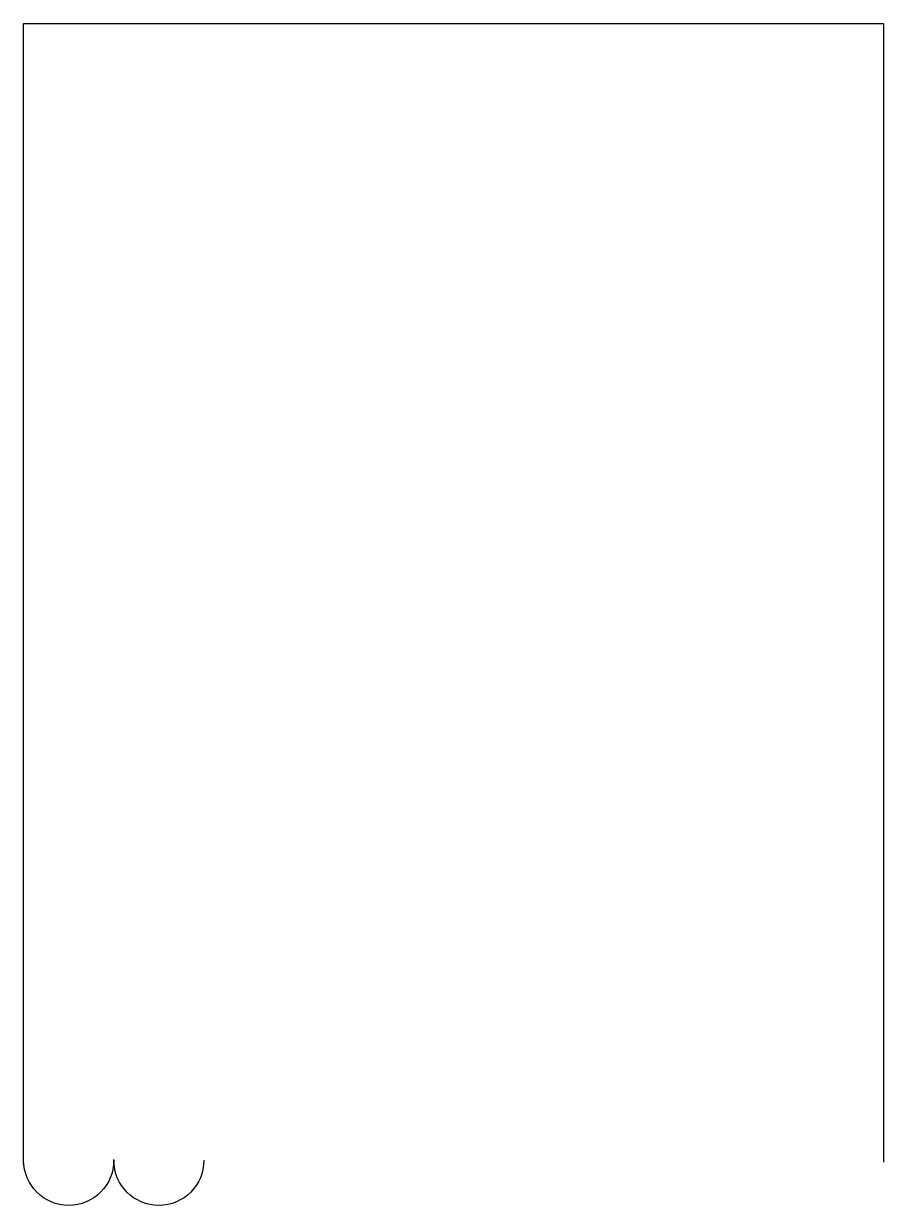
# Model space of a CAD drawing. Header units: centimetres. Extents: x -6.8 to 6.8, y -9.4 to 9.4.
import ezdxf

# ---------------------------------------------------------------- set-up
doc = ezdxf.new("R2010")
doc.units = ezdxf.units.CM
doc.header["$MEASUREMENT"] = 0
doc.layers.add('Camada 1', color=7, linetype='Continuous')

msp = doc.modelspace()

# ---------------------------------------------------------------- linework, layer by layer
at = {"layer": 'Camada 1', "lineweight": 25}
for points in [[(-6.81594, -8.7184), (-6.81594, -8.7184), (-6.81594, 9.37253), (-6.81594, 9.37253), (-6.81594, 9.37253), (-6.81594, 9.37253), (6.81301, 9.37253), (6.81301, 9.37253), (6.81301, 9.37253), (6.81301, 9.37253), (6.81301, -8.68687), (6.81301, -8.68687)], [(-5.38719, -8.65816), (-5.38719, -9.05271), (-5.70702, -9.37254), (-6.10157, -9.37254), (-6.10157, -9.37254), (-6.49612, -9.37254), (-6.81595, -9.05271), (-6.81595, -8.65816), (-6.81595, -8.65816), (-6.81595, -8.65292), (-6.8159, -8.64768), (-6.81579, -8.64244)], [(-3.95844, -8.65816), (-3.95844, -9.05271), (-4.27827, -9.37254), (-4.67282, -9.37254), (-4.67282, -9.37254), (-5.06737, -9.37254), (-5.3872, -9.05271), (-5.3872, -8.65816), (-5.3872, -8.65816), (-5.3872, -8.65292), (-5.38715, -8.64768), (-5.38704, -8.64244)]]:
    msp.add_open_spline(points, degree=3, knots=[0, 0, 0, 0, 0.25, 0.25, 0.25, 0.25, 0.5, 0.5, 0.5, 0.5, 1, 1, 1, 1], dxfattribs=at)

doc.saveas('drawing.dxf')
